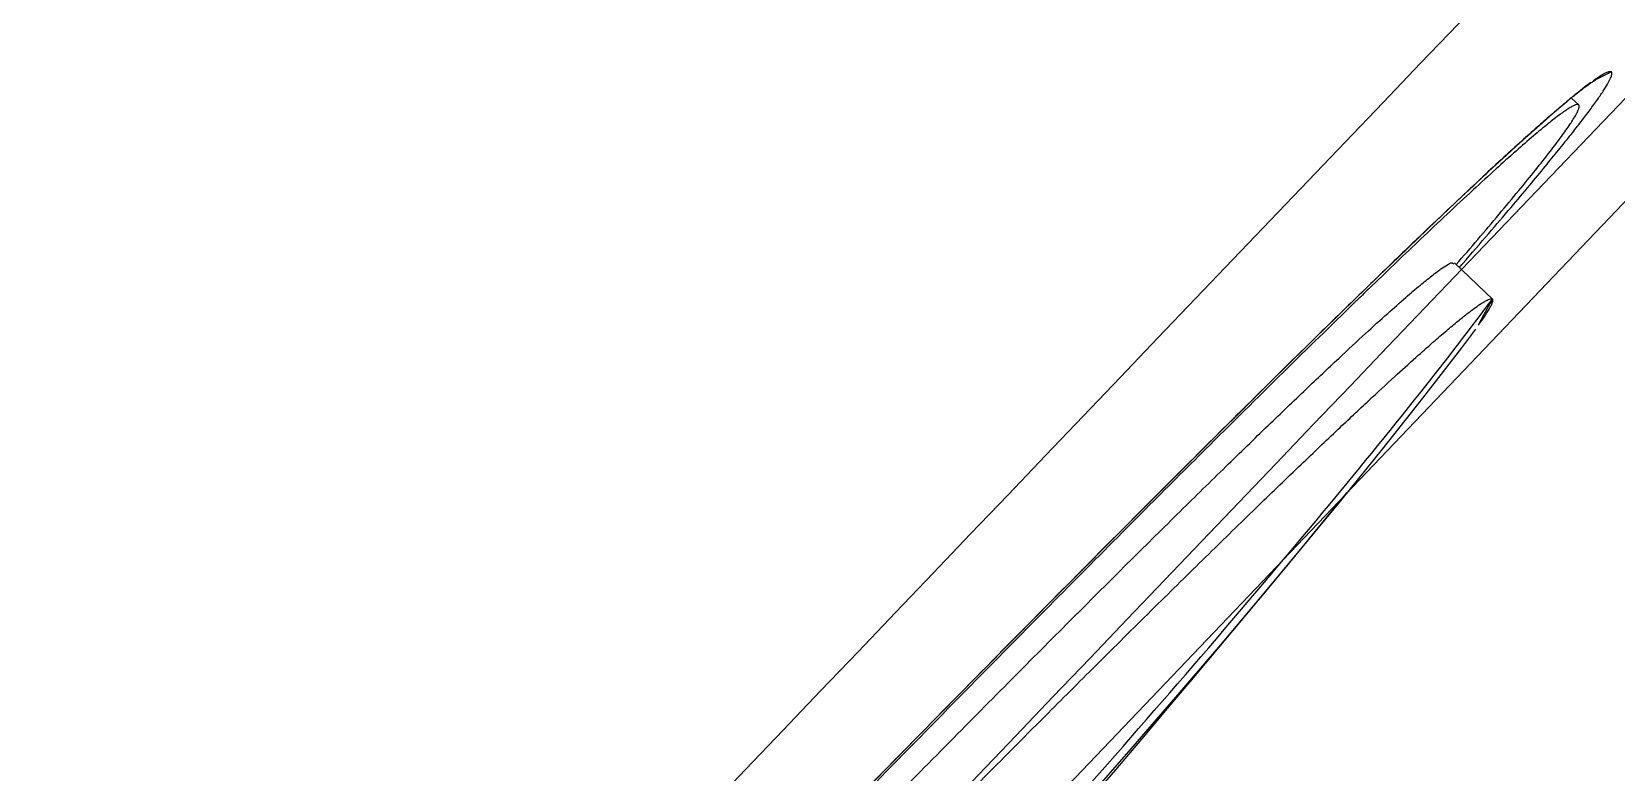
# Model space of a CAD drawing. Header units: millimetres. Extents: x 1145859089 to 1147511753, y -1047484727 to -1047247487.
# Drawn here: x 1147322598.42 to 1147322644.42, y -1047436585.35 to -1047436563.84 of the extents above; entities that cross this region are included whole.
import ezdxf
from ezdxf.xclip import XClip

# ---------------------------------------------------------------- set-up
doc = ezdxf.new("R2010")
doc.units = ezdxf.units.MM
doc.header["$LTSCALE"] = 100
doc.header["$MEASUREMENT"] = 0
doc.header["$XCLIPFRAME"] = 2
doc.layers.get('0').update_dxf_attribs({"linetype": 'CONTINUOUS'})
doc.layers.add('XREF', color=135, linetype='CONTINUOUS')
doc.layers.add('단지배치도$0$W240910', color=135, linetype='CONTINUOUS')

# ---------------------------------------------------------------- blocks, each defined once
blk = doc.blocks.new('단지배치도$0$zw$9902')
at = {"layer": '단지배치도$0$W240910', "linetype": 'ByBlock', "ltscale": 20}
for p, q in [((62296.523, -65279.298), (62410.382, -65159.882)), ((62371.575, -65196.086), (62371.543, -65196.109)), ((62371.605, -65196.064), (62371.575, -65196.086)), ((62371.634, -65196.044), (62371.605, -65196.064)), ((62371.66, -65196.026), (62371.634, -65196.044)), ((62371.684, -65196.01), (62371.66, -65196.026)), ((62371.706, -65195.995), (62371.684, -65196.01)), ((62371.726, -65195.983), (62371.706, -65195.995)), ((62371.743, -65195.972), (62371.726, -65195.983)), ((62371.758, -65195.963), (62371.743, -65195.972)), ((62371.77, -65195.955), (62371.758, -65195.963)), ((62371.78, -65195.95), (62371.77, -65195.955)), ((62371.787, -65195.946), (62371.78, -65195.95)), ((62371.79, -65195.944), (62371.787, -65195.946)), ((62371.791, -65195.944), (62371.79, -65195.944)), ((62371.068, -65196.481), (62370.959, -65196.571)), ((62371.17, -65196.398), (62371.068, -65196.481)), ((62371.303, -65196.664), (62371.091, -65196.462)), ((62371.265, -65196.322), (62371.17, -65196.398)), ((62371.31, -65196.286), (62371.265, -65196.322)), ((62371.354, -65196.253), (62371.31, -65196.286)), ((62371.395, -65196.221), (62371.354, -65196.253)), ((62371.435, -65196.19), (62371.395, -65196.221)), ((62371.473, -65196.161), (62371.435, -65196.19)), ((62371.509, -65196.135), (62371.473, -65196.161)), ((62371.543, -65196.109), (62371.509, -65196.135)), ((62370.457, -65196.999), (62370.24, -65197.189)), ((62370.593, -65196.882), (62370.457, -65196.999)), ((62370.722, -65196.771), (62370.593, -65196.882)), ((62370.844, -65196.668), (62370.722, -65196.771)), ((62370.959, -65196.571), (62370.844, -65196.668)), ((62370.006, -65197.396), (62369.755, -65197.621)), ((62370.24, -65197.189), (62370.006, -65197.396)), ((62369.486, -65197.864), (62369.201, -65198.124)), ((62369.755, -65197.621), (62369.486, -65197.864)), ((62368.898, -65198.402), (62368.58, -65198.697)), ((62369.201, -65198.124), (62368.898, -65198.402)), ((62368.58, -65198.697), (62368.247, -65199.008)), ((62368.247, -65199.008), (62367.898, -65199.336)), ((62367.534, -65199.679), (62367.156, -65200.038)), ((62367.898, -65199.336), (62367.534, -65199.679)), ((62367.156, -65200.038), (62366.63, -65200.54)), ((62366.63, -65200.54), (62366.078, -65201.07)), ((62366.078, -65201.07), (62365.502, -65201.626)), ((62365.502, -65201.626), (62364.902, -65202.208)), ((62367.693, -65201.253), (62368.796, -65202.304)), ((62367.834, -65201.387), (62367.839, -65201.38)), ((62364.902, -65202.208), (62364.278, -65202.816)), ((62364.278, -65202.816), (62363.631, -65203.45)), ((62363.631, -65203.45), (62362.961, -65204.108)), ((62368.305, -65203.173), (62367.895, -65203.718)), ((62367.895, -65203.718), (62366.768, -65205.181)), ((62362.961, -65204.108), (62362.269, -65204.79)), ((62362.269, -65204.79), (62361.556, -65205.497)), ((62366.768, -65205.181), (62365.595, -65206.664)), ((62361.556, -65205.497), (62360.821, -65206.226)), ((62360.821, -65206.226), (62360.066, -65206.978)), ((62365.595, -65206.664), (62364.426, -65208.11)), ((62360.066, -65206.978), (62359.292, -65207.752)), ((62359.292, -65207.752), (62358.5, -65208.545)), ((62364.426, -65208.11), (62363.268, -65209.517)), ((62358.5, -65208.545), (62357.691, -65209.357)), ((62357.691, -65209.357), (62356.866, -65210.188)), ((62363.268, -65209.517), (62362.074, -65210.947)), ((62356.866, -65210.188), (62356.026, -65211.035)), ((62356.026, -65211.035), (62354.957, -65212.117)), ((62362.074, -65210.947), (62360.841, -65212.405)), ((62354.957, -65212.117), (62353.868, -65213.222)), ((62360.841, -65212.405), (62359.593, -65213.864)), ((62353.868, -65213.222), (62352.755, -65214.354)), ((62359.593, -65213.864), (62358.302, -65215.357)), ((62352.755, -65214.354), (62351.614, -65215.518)), ((62358.302, -65215.357), (62356.967, -65216.886)), ((62351.614, -65215.518), (62350.437, -65216.721))]:
    blk.add_line(p, q, dxfattribs=at)
at = {"layer": '단지배치도$0$W240910'}
for radius in [11431.377, 11931.377]:
    blk.add_arc((57394.291, -57699.4), radius, 251.6277496, 321.4181311, dxfattribs=at)
at = {"layer": '단지배치도$0$W240910', "linetype": 'ByBlock', "ltscale": 20}
for centre, radius, start, end in [((83110.002, -85034.369), 28703.079, 136.1634005, 136.5659855), ((82768.959, -84709.197), 28226.861, 136.1617134, 136.5676793), ((63062.955, -65911.129), 994.87, 135.051348, 135.397225)]:
    blk.add_arc(centre, radius, start, end, dxfattribs=at)
blk.add_ellipse((61988.099, -64900.376), major_axis=(11.578, -485.991), ratio=1, start_param=0.708795, end_param=0.862005, dxfattribs=at)
for points, knots in [([(62367.839, -65201.38), (62367.872, -65201.343), (62368.157, -65201.015), (62368.657, -65200.435), (62369.305, -65199.676), (62369.852, -65199.026), (62370.312, -65198.473), (62370.7, -65197.997), (62371.036, -65197.579), (62371.331, -65197.202), (62371.593, -65196.858), (62371.818, -65196.55), (62371.999, -65196.287), (62372.129, -65196.08), (62372.213, -65195.924), (62372.259, -65195.815), (62372.276, -65195.727), (62372.252, -65195.704)], [0, 0, 0, 0, 0.148021, 1.303745, 2.298237, 3.141822, 3.851049, 4.45559, 4.984101, 5.459902, 5.893388, 6.280951, 6.605326, 6.848571, 7.016796, 7.126248, 7.228192, 7.228192, 7.228192, 7.228192]), ([(62371.649, -65196.01), (62371.59, -65196.053), (62371.43, -65196.175), (62371.243, -65196.326), (62371.114, -65196.431), (62371.085, -65196.456)], [0, 0, 0, 0, 0.220338, 0.6039544, 0.7196038, 0.7196038, 0.7196038, 0.7196038]), ([(62372.252, -65195.704), (62372.228, -65195.681), (62372.145, -65195.7), (62372.043, -65195.748), (62371.898, -65195.834), (62371.765, -65195.926), (62371.675, -65195.991), (62371.649, -65196.01)], [0, 0, 0, 0, 0.0980617, 0.201128, 0.3602246, 0.5936368, 0.6907797, 0.6907797, 0.6907797, 0.6907797]), ([(62371.085, -65196.456), (62371.004, -65196.523), (62370.803, -65196.691), (62370.473, -65196.976), (62370.074, -65197.327), (62369.621, -65197.734), (62369.095, -65198.214), (62368.478, -65198.786), (62367.757, -65199.463), (62366.922, -65200.255), (62365.965, -65201.173), (62364.874, -65202.23), (62363.632, -65203.444), (62362.222, -65204.832), (62360.625, -65206.416), (62358.822, -65208.217), (62356.789, -65210.26), (62354.5, -65212.575), (62351.924, -65215.196), (62349.026, -65218.161), (62345.77, -65221.512), (62342.091, -65225.322), (62338.007, -65229.576), (62333.751, -65234.04), (62329.677, -65238.34), (62326.025, -65242.219), (62322.819, -65245.644), (62319.986, -65248.69), (62317.481, -65251.397), (62315.27, -65253.803), (62313.317, -65255.939), (62311.598, -65257.833), (62310.086, -65259.509), (62308.76, -65260.99), (62307.602, -65262.294), (62306.593, -65263.44), (62305.717, -65264.444), (62304.961, -65265.32), (62304.315, -65266.077), (62303.769, -65266.725), (62303.312, -65267.276), (62302.924, -65267.751), (62302.59, -65268.168), (62302.314, -65268.52), (62302.149, -65268.736), (62302.081, -65268.827)], [0, 0, 0, 0, 0.313904, 0.785938, 1.309904, 1.908722, 2.610799, 3.446041, 4.432154, 5.579577, 6.898803, 8.409937, 10.137933, 12.10808, 14.347045, 16.883775, 19.753734, 22.995188, 26.650958, 30.776923, 35.433042, 40.668896, 46.665278, 53.123251, 59.172395, 64.435061, 69.106362, 73.246956, 76.916151, 80.169465, 83.05019, 85.596842, 87.844859, 89.823381, 91.559072, 93.077294, 94.402921, 95.55651, 96.548523, 97.389382, 98.09617, 98.698881, 99.226154, 99.701164, 100.041093, 100.041093, 100.041093, 100.041093]), ([(62371.303, -65196.664), (62371.293, -65196.657), (62371.26, -65196.647), (62371.2, -65196.665), (62371.12, -65196.7), (62370.969, -65196.789), (62370.73, -65196.958), (62370.385, -65197.229), (62369.958, -65197.585), (62369.454, -65198.024), (62368.873, -65198.545), (62367.949, -65199.393), (62366.751, -65200.52), (62365.778, -65201.453), (62365.31, -65201.906)], [0, 0, 0, 0, 0.037854, 0.096807, 0.18345, 0.299451, 0.620754, 1.060569, 1.616799, 2.286868, 3.068011, 3.957376, 6.049129, 8.001669, 8.001669, 8.001669, 8.001669]), ([(62367.746, -65201.299), (62368.164, -65200.814), (62368.773, -65200.101), (62369.539, -65199.181), (62370.032, -65198.576), (62370.447, -65198.051), (62370.782, -65197.609), (62371.037, -65197.25), (62371.194, -65197.004), (62371.275, -65196.848), (62371.306, -65196.767), (62371.322, -65196.706), (62371.311, -65196.674), (62371.303, -65196.664)], [0, 0, 0, 0, 1.920561, 2.810156, 3.591512, 4.261774, 4.818171, 5.258124, 5.579532, 5.695572, 5.782243, 5.841216, 5.87908, 5.87908, 5.87908, 5.87908]), ([(62356.76, -65211.417), (62357.27, -65210.907), (62358.258, -65209.922), (62359.691, -65208.504), (62361.023, -65207.197), (62362.243, -65206.012), (62363.335, -65204.965), (62364.277, -65204.074), (62365.065, -65203.341), (62365.714, -65202.751), (62366.243, -65202.284), (62366.671, -65201.917), (62367.012, -65201.645), (62367.276, -65201.436), (62367.468, -65201.332), (62367.598, -65201.223), (62367.66, -65201.262), (62367.673, -65201.274)], [0, 0, 0, 0, 2.164869, 4.184166, 6.04779, 7.762806, 9.286848, 10.585733, 11.652675, 12.516561, 13.214865, 13.772063, 14.20558, 14.531009, 14.759687, 14.901069, 14.956033, 14.956033, 14.956033, 14.956033]), ([(62365.31, -65201.906), (62365.181, -65202.03), (62364.367, -65202.818), (62362.79, -65204.359), (62360.766, -65206.362), (62359.426, -65207.699), (62358.846, -65208.28)], [0, 0, 0, 0, 0.537005, 3.400659, 6.614663, 9.079079, 9.079079, 9.079079, 9.079079]), ([(62355.803, -65217.863), (62356.028, -65217.61), (62358.693, -65214.603), (62362.313, -65210.426), (62366.378, -65205.457), (62368.06, -65203.293), (62368.796, -65202.304)], [0, 0, 0, 0, 1.015514, 12.053259, 16.577359, 20.274834, 20.274834, 20.274834, 20.274834]), ([(62357.377, -65212.848), (62357.452, -65212.773), (62358.054, -65212.174), (62359.144, -65211.095), (62360.613, -65209.651), (62361.966, -65208.333), (62363.188, -65207.156), (62364.256, -65206.138), (62365.161, -65205.288), (62365.913, -65204.594), (62366.532, -65204.033), (62367.036, -65203.585), (62367.444, -65203.233), (62367.772, -65202.959), (62368.036, -65202.746), (62368.251, -65202.582), (62368.422, -65202.461), (62368.562, -65202.371), (62368.669, -65202.316), (62368.767, -65202.277), (62368.796, -65202.304)], [0, 0, 0, 0, 0.317667, 2.546569, 4.601266, 6.497077, 8.212421, 9.692432, 10.924248, 11.935786, 12.763703, 13.429295, 13.958653, 14.378781, 14.712775, 14.977527, 15.186198, 15.3462, 15.462877, 15.582439, 15.582439, 15.582439, 15.582439]), ([(62368.796, -65202.304), (62368.824, -65202.331), (62368.79, -65202.427), (62368.739, -65202.533), (62368.657, -65202.672), (62368.545, -65202.842), (62368.423, -65203.014), (62368.338, -65203.128), (62368.305, -65203.173)], [0, 0, 0, 0, 0.115839, 0.228888, 0.3842, 0.586991, 0.844952, 1.014035, 1.014035, 1.014035, 1.014035]), ([(62348.541, -65219.746), (62348.783, -65219.498), (62349.714, -65218.545), (62351.289, -65216.938), (62353.223, -65214.974), (62355.024, -65213.157), (62356.189, -65211.988), (62356.754, -65211.423), (62356.76, -65211.417)], [0, 0, 0, 0, 1.036829, 3.999041, 6.750569, 9.30493, 11.673982, 11.701224, 11.701224, 11.701224, 11.701224]), ([(62354.616, -65212.544), (62352.881, -65214.303), (62348.952, -65218.311), (62342.691, -65224.774), (62335.832, -65231.93), (62329.011, -65239.122), (62322.851, -65245.687), (62319.03, -65249.805), (62317.352, -65251.626)], [0, 0, 0, 0, 7.412838, 16.836515, 26.99373, 37.150656, 46.573573, 54.002163, 54.002163, 54.002163, 54.002163]), ([(62337.346, -65233.384), (62338.207, -65232.481), (62339.965, -65230.641), (62342.604, -65227.894), (62345.197, -65225.211), (62347.647, -65222.69), (62349.923, -65220.361), (62352.041, -65218.208), (62354.015, -65216.213), (62355.777, -65214.444), (62356.883, -65213.339), (62357.377, -65212.848)], [0, 0, 0, 0, 3.743672, 7.631825, 11.428276, 14.93902, 18.178212, 21.197, 23.998758, 26.597082, 28.688442, 28.688442, 28.688442, 28.688442])]:
    blk.add_open_spline(points, degree=3, knots=knots, dxfattribs=at)
blk = doc.blocks.new('단지배치도')
blk.add_blockref('단지배치도$0$zw$9902', (141034.193, 142437.157))

msp = doc.modelspace()

# ---------------------------------------------------------------- block references
at = {"layer": 'XREF'}
ref = msp.add_blockref('단지배치도', (1147119237.834579, -1047513806.462535), dxfattribs=at)
XClip(ref).set_block_clipping_path([(72982.4064819524, 34919.7593965298), (360382.4067475507, 255319.7593436697)])

doc.saveas('drawing.dxf')
